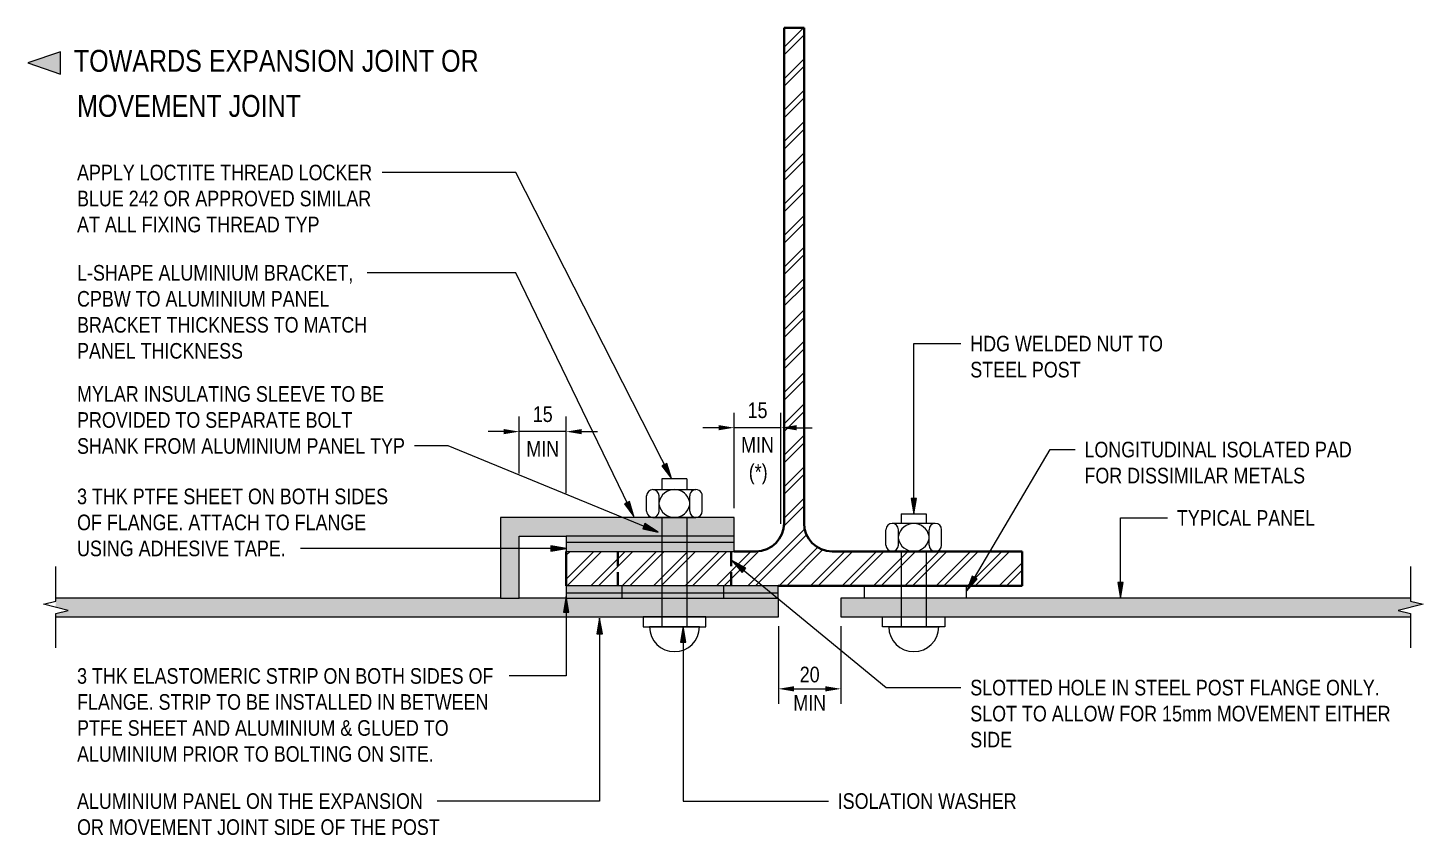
# Model space of a CAD drawing. Header units: metres. Extents: x 1.88 to 5.95, y -0.59 to 2.67.
# Drawn here: x 1.8835 to 2.3303, y -0.1478 to 0.1108 of the extents above; entities that cross this region are included whole.
import ezdxf

# ---------------------------------------------------------------- set-up
doc = ezdxf.new("R2010")
doc.units = ezdxf.units.M
doc.linetypes.add('JacobsDash', pattern=[0.0045000000000000005, 0.003, -0.0015])
doc.layers.get('Defpoints').update_dxf_attribs({"color": 41})
for name, color, linetype, lineweight in [('A-ANNO-DIMS', 7, 'Continuous', 9), ('A-ANNO-NOTE', 7, 'Continuous', 9), ('A-DETL', 7, 'Continuous', 13), ('A-DETL-GENF', 7, 'Continuous', 9), ('G-ANNO-TEXT', 7, 'Continuous', 9)]:
    doc.layers.add(name, color=color, linetype=linetype, lineweight=lineweight)
doc.styles.add('Arial Narrow', font='ARIALN.TTF', dxfattribs={"height": 0.005})
doc.styles.add('Arial Narrow_1', font='ARIALN.TTF', dxfattribs={"height": 0.007})
doc.dimstyles.new('Dimension_Standard_O__mm_', dxfattribs={"dimscale": 0.3048, "dimtxt": 0.005117154868091298, "dimasz": 0.01640419947506562, "dimexe": 0.01574803149606299, "dimexo": 0.00984251968503937, "dimgap": 0.00984251968503937, "dimtad": 1, "dimdec": 0, "dimlfac": 1000, "dimzin": 0, "dimdsep": 46, "dimtxsty": 'Arial Narrow', "dimsah": 1, "dimcen": 0.09, "dimaunit": 1, "dimadec": 4, "dimazin": 0, "dimtfac": 1, "dimtdec": 4, "dimtix": 1, "dimtmove": 0, "dimatfit": 3, "dimfxl": 1, "dimtvp": 1, "dimtfill": 1, "dimtolj": 1, "dimtzin": 0, "dimlwd": 18, "dimlwe": 18, "dimarcsym": 2})
doc.dimstyles.new('Dimension_Standard_T__mm_', dxfattribs={"dimscale": 0.3048, "dimtxt": 0.005117154868091298, "dimasz": 0.01640419947506562, "dimexe": 0.01574803149606299, "dimexo": 0.00984251968503937, "dimgap": 0.006561679790026247, "dimtad": 1, "dimdec": 0, "dimlfac": 1000, "dimzin": 0, "dimdsep": 46, "dimtxsty": 'Arial Narrow', "dimsah": 1, "dimcen": 0.09, "dimaunit": 1, "dimadec": 4, "dimazin": 0, "dimtfac": 1, "dimtdec": 4, "dimtix": 1, "dimtmove": 0, "dimatfit": 3, "dimfxl": 1, "dimtvp": 1, "dimtolj": 1, "dimtzin": 0, "dimlwd": 18, "dimlwe": 18, "dimarcsym": 2})

# ---------------------------------------------------------------- blocks, each defined once
blk = doc.blocks.new('CS_DET_BreakLine_ViewScale1 - CS_Std BreakLine-6967669-DRG-2873222 - SECTION 3')
at = {"layer": 'A-DETL-GENF', "lineweight": 18}
for p, q in [((0.007031069531544983, 0), (-0.004000000000000004, 0)), ((0.008031069531545025, 0.004), (0.007031069531544983, 0)), ((0.01003106953154501, -0.004), (0.008031069531545025, 0.004)), ((0.01103106953154502, 0), (0.01003106953154501, -0.004)), ((0.02206213906308977, 0), (0.01103106953154502, 0))]:
    blk.add_line(p, q, dxfattribs=at)
blk = doc.blocks.new('CS_DET_BreakLine_ViewScale1 - CS_Std BreakLine-6968016-DRG-2873222 - SECTION 3')
at = {"layer": 'A-DETL-GENF', "lineweight": 18}
for p, q in [((-0.004000000000000004, 0), (0.007031069531544983, 0)), ((0.007031069531544983, 0), (0.008031069531545025, -0.004)), ((0.008031069531545025, -0.004), (0.01003106953154501, 0.004)), ((0.01003106953154501, 0.004), (0.01103106953154502, 0)), ((0.01103106953154502, 0), (0.02206213906308977, 0))]:
    blk.add_line(p, q, dxfattribs=at)
blk = doc.blocks.new('CS_Annot_Symb_Direction2 - ARROW LEFT 2-6967668-DRG-2873222 - SECTION 3')
at = {"layer": 'A-ANNO-NOTE'}
blk.add_hatch(color=256, dxfattribs=at).paths.add_polyline_path([(1.057487430955462e-18, -0.001798213692993424), (-0.005205007586222056, 1.321859288694327e-18), (-1.063671216182311e-22, 0.001798213692993424)])
blk.add_hatch(color=256, dxfattribs=at).paths.add_polyline_path([(1.057487430955462e-18, -0.001798213692993424), (-0.005205007586222056, 1.321859288694327e-18), (-1.063671216182311e-22, 0.001798213692993424)])
for p, q in [((0, 0.001798213692993424), (-0.005205007586222056, 1.321859288694327e-18)), ((0, 0.001798213692993424), (-0.005205007586222056, 1.321859288694327e-18)), ((-0.005205007586222061, 2.379346719649789e-18), (1.057487430955462e-18, -0.001798213692993424)), ((-0.005205007586222061, 2.379346719649789e-18), (1.057487430955462e-18, -0.001798213692993424)), ((1.769640857045336e-23, -0.001798213692993424), (-1.063671216182311e-22, 0.001798213692993424)), ((1.769640857045336e-23, -0.001798213692993424), (-1.063671216182311e-22, 0.001798213692993424))]:
    blk.add_line(p, q, dxfattribs=at)
blk = doc.blocks.new('DIMBLOCK1-DRG-2873222 - SECTION 3')
at = {"layer": 'A-ANNO-DIMS', "color": 0, "lineweight": 18, "transparency": 16777216}
for p, q in [((2.1096707602687, -0.04301654414637272), (2.1096707602687, -0.01246630240476203)), ((2.1246707602687, -0.0480165441463736), (2.1246707602687, -0.01246630240476203)), ((2.1046707602687, -0.01726630240476203), (2.0996707602687, -0.01726630240476203)), ((2.1246707602687, -0.01726630240476203), (2.1096707602687, -0.01726630240476203)), ((2.1296707602687, -0.01726630240476203), (2.134670760268699, -0.01726630240476203))]:
    blk.add_line(p, q, dxfattribs=at)
at = {"layer": 'A-ANNO-DIMS', "color": 0, "transparency": 16777216}
for points in [[(2.1046707602687, -0.0164329690714287), (2.1046707602687, -0.01809963573809536), (2.1096707602687, -0.01726630240476203)], [(2.1296707602687, -0.0164329690714287), (2.1296707602687, -0.01809963573809536), (2.1246707602687, -0.01726630240476203)]]:
    blk.add_solid(points, dxfattribs=at)
at = {"layer": 'Defpoints', "color": 0, "transparency": 16777216}
for p in [(2.1096707602687, -0.01726630240476203), (2.1096707602687, -0.04601654414637273), (2.1246707602687, -0.0510165441463736)]:
    blk.add_point(p, dxfattribs=at)
at = {"layer": 'A-ANNO-DIMS', "color": 0, "lineweight": 18, "transparency": 16777216, "char_height": 0.005, "width": 0.0126710501495594, "attachment_point": 5, "style": 'Arial Narrow', "bg_fill": 3, "box_fill_scale": 1.1, "bg_fill_color": 256, "bg_fill_true_color": 13158600, "bg_fill_transparency": 0}
for s, insert in [('\\A1;15', (2.1171707602687, -0.01171343746615357)), ('\\A1;MIN', (2.1171707602687, -0.02276630240476203))]:
    blk.add_mtext(s, dxfattribs=dict(at, insert=insert))
blk = doc.blocks.new('DIMBLOCK2-DRG-2873222 - SECTION 3')
at = {"layer": 'A-ANNO-DIMS', "color": 0, "lineweight": 18, "transparency": 16777216}
for p, q in [((2.0408707602687, -0.03198739563258182), (2.0408707602687, -0.01372113682181429)), ((2.0558746090523, -0.03818543058792159), (2.0558746090523, -0.01372113682181429)), ((2.035870760268701, -0.01852113682181429), (2.030870760268701, -0.01852113682181429)), ((2.0558746090523, -0.01852113682181429), (2.0408707602687, -0.01852113682181429)), ((2.0608746090523, -0.01852113682181429), (2.0658746090523, -0.01852113682181429))]:
    blk.add_line(p, q, dxfattribs=at)
at = {"layer": 'A-ANNO-DIMS', "color": 0, "transparency": 16777216}
for points in [[(2.035870760268701, -0.01768780348848096), (2.035870760268701, -0.01935447015514762), (2.0408707602687, -0.01852113682181429)], [(2.0608746090523, -0.01768780348848096), (2.0608746090523, -0.01935447015514762), (2.0558746090523, -0.01852113682181429)]]:
    blk.add_solid(points, dxfattribs=at)
at = {"layer": 'Defpoints', "color": 0, "transparency": 16777216}
for p in [(2.0408707602687, -0.01852113682181429), (2.0408707602687, -0.03498739563258182), (2.0558746090523, -0.04118543058792159)]:
    blk.add_point(p, dxfattribs=at)
at = {"layer": 'A-ANNO-DIMS', "color": 0, "lineweight": 18, "transparency": 16777216, "char_height": 0.005, "width": 0.0126710501495594, "attachment_point": 5, "style": 'Arial Narrow', "bg_fill": 3, "box_fill_scale": 1.1, "bg_fill_color": 256, "bg_fill_true_color": 13158600, "bg_fill_transparency": 0}
for s, insert in [('\\A1;15', (2.0483726846605, -0.01296827188320583)), ('\\A1;MIN', (2.0483726846605, -0.02402113682181429))]:
    blk.add_mtext(s, dxfattribs=dict(at, insert=insert))
blk = doc.blocks.new('DIMBLOCK3-DRG-2873222 - SECTION 3')
at = {"layer": 'A-ANNO-DIMS', "color": 0, "lineweight": 18, "transparency": 16777216}
for p, q in [((2.1238746090523, -0.08088597932731414), (2.1238746090523, -0.1057266174383518)), ((2.1438746090523, -0.08088597932731417), (2.1438746090523, -0.1057266174383518)), ((2.1288746090523, -0.1009266174383518), (2.1388746090523, -0.1009266174383518))]:
    blk.add_line(p, q, dxfattribs=at)
at = {"layer": 'A-ANNO-DIMS', "color": 0, "transparency": 16777216}
for points in [[(2.1288746090523, -0.1000932841050185), (2.1288746090523, -0.1017599507716852), (2.1238746090523, -0.1009266174383518)], [(2.1388746090523, -0.1000932841050185), (2.1388746090523, -0.1017599507716852), (2.1438746090523, -0.1009266174383518)]]:
    blk.add_solid(points, dxfattribs=at)
at = {"layer": 'Defpoints', "color": 0, "transparency": 16777216}
for p in [(2.1238746090523, -0.07788597932731414), (2.1438746090523, -0.07788597932731417), (2.1438746090523, -0.1009266174383518)]:
    blk.add_point(p, dxfattribs=at)
at = {"layer": 'A-ANNO-DIMS', "color": 0, "lineweight": 18, "transparency": 16777216, "char_height": 0.005, "width": 0.0126710501495594, "attachment_point": 5, "style": 'Arial Narrow'}
for s, insert in [('\\A1;20', (2.1338746090523, -0.09637375249974336)), ('\\A1;MIN', (2.1338746090523, -0.1054266174383518))]:
    blk.add_mtext(s, dxfattribs=dict(at, insert=insert))

msp = doc.modelspace()

# ---------------------------------------------------------------- hatches: boundary and pattern name
at = {"layer": 'A-DETL-GENF'}
h = msp.add_hatch(dxfattribs=at)
h.set_pattern_fill('FP_1', color=256, style=0, pattern_type=2)
h.set_pattern_definition([(45, (0, 0), (-0.005027529214236353, 0.005027529214236353), []), (45, (0, 0.00762), (-0.005027529214236353, 0.005027529214236353), [])])
h.paths.add_polyline_path([(2.055874609052303, -0.06788597932731302), (2.201874609052302, -0.06788597932731248), (2.201874609052302, -0.05688597932731336), (2.141074609052301, -0.05688597932731404), (2.138745237646378, -0.05657931176391554), (2.136574609052301, -0.05568020796137409), (2.134710648021622, -0.05424994035799286), (2.133280380418241, -0.05238597932731411), (2.132381276615699, -0.05021535073323673), (2.132074609052301, -0.04788597932731405), (2.132074609052301, 0.1108291043645814), (2.125674609052302, 0.1108291043645814), (2.125674609052302, -0.04788597932731405), (2.125367941488904, -0.05021535073323673), (2.124468837686362, -0.05238597932731411), (2.123038570082981, -0.05424994035799286), (2.121174609052302, -0.05568020796137382), (2.119003980458225, -0.05657931176391554), (2.116674609052302, -0.05688597932731295), (2.055874609052303, -0.05688597932731336)])
at = {"layer": 'A-DETL-GENF', "true_color": 0xc0c0c0}
for points in [[(2.040870760268703, -0.07188597932731279), (2.040870760268703, -0.0520165441463732), (2.109670760268702, -0.05201654414637361), (2.109670760268702, -0.0460165441463728), (2.034870760268703, -0.04601654414637212), (2.034870760268703, -0.07188597932731279)], [(2.123874609052302, -0.07788597932731427), (2.123874609052302, -0.07188597932731347), (1.8924354770405, -0.07188597932731185), (1.8924354770405, -0.07479591303993972), (1.8964354770405, -0.07579591303993963), (1.8924354770405, -0.07679591303993953), (1.8924354770405, -0.07788597932731252), (2.123731593389841, -0.07788597932731427)], [(2.143874609052302, -0.07788597932731427), (2.326324094225939, -0.07788597932731414), (2.326324094225939, -0.07679591303994007), (2.322324094225938, -0.0757959130399399), (2.330324094225938, -0.07379591303994008), (2.326324094225939, -0.0727959130399399), (2.326324094225939, -0.07188597932731333), (2.143874609052302, -0.07188597932731347), (2.143874609052302, -0.07379591303994008)]]:
    msp.add_hatch(color=9, dxfattribs=at).paths.add_polyline_path(points)
at = {"layer": 'A-DETL-GENF', "true_color": 0x8080c0}
for points in [[(2.109670760268702, -0.05388597932731377), (2.109670760268702, -0.05201654414637361), (2.055874609052303, -0.05201654414637347), (2.055874609052303, -0.0538859793273135)], [(2.123731593389841, -0.07188597932731347), (2.123731593389841, -0.07026097932731316), (2.055874609052303, -0.07026097932731303), (2.055874609052303, -0.0718859793273132)]]:
    msp.add_hatch(color=163, dxfattribs=at).paths.add_polyline_path(points)
at = {"layer": 'A-DETL-GENF', "true_color": 0x0080c0}
for points in [[(2.109670760268702, -0.0568859793273135), (2.109670760268702, -0.05388597932731377), (2.055874609052303, -0.0538859793273135), (2.055874609052303, -0.05688597932731336)], [(2.123731593389841, -0.07026097932731316), (2.123731593389841, -0.06788597932731222), (2.055874609052303, -0.06788597932731208), (2.055874609052303, -0.07026097932731303)]]:
    msp.add_hatch(color=142, dxfattribs=at).paths.add_polyline_path(points)
at = {"layer": 'G-ANNO-TEXT'}
for points in [[(2.08959911625206, -0.03358241756544873), (2.088119662953553, -0.02872561840955602), (2.086547761761253, -0.0295245220672162)], [(2.167244491605132, -0.044895662151837), (2.168126126508675, -0.039895662151837), (2.16636285670159, -0.03989566215183699)], [(2.077540787961011, -0.04574159528241926), (2.076156780024826, -0.04085674092064752), (2.074569527327331, -0.04162469227774642)], [(2.085377422874838, -0.05071356202436044), (2.081085060334211, -0.04800193817084212), (2.080416491490647, -0.04963354355021307)], [(2.056015506213452, -0.05594278142275556), (2.051015506213453, -0.05506114651921322), (2.051015506213453, -0.05682441632629787)], [(2.108977331942065, -0.05978467485776079), (2.112275003803894, -0.06364506867120084), (2.113396462301765, -0.06228438823475425)], [(2.184163512600268, -0.06954818700199282), (2.187466732907871, -0.0656925397537882), (2.185948815323708, -0.06479529585145906)], [(2.233412009964917, -0.07186540815676051), (2.23429364486846, -0.06686540815676052), (2.232530375061375, -0.06686540815676052)], [(2.055858154225483, -0.07132348303273024), (2.054976519321941, -0.07632348303273023), (2.056739789129026, -0.07632348303273025)], [(2.066585915903202, -0.0782781434945667), (2.06570428099966, -0.08327814349456669), (2.067467550806744, -0.08327814349456669)], [(2.093351684904675, -0.08098951736692236), (2.092470050001133, -0.08598951736692236), (2.094233319808218, -0.08598951736692236)]]:
    msp.add_hatch(color=256, dxfattribs=at).paths.add_polyline_path(points)

# ---------------------------------------------------------------- linework, layer by layer
at = {"layer": 'A-DETL', "lineweight": 40}
for p, q in [((2.132074609052298, 0.1108291043645812), (2.125674609052299, 0.1108291043645813)), ((2.125674609052299, 0.1108291043645813), (2.125674609052299, -0.04788597932731389)), ((2.132074609052298, -0.04788597932731395), (2.132074609052298, 0.1108291043645812)), ((2.0558746090523, -0.05688597932731326), (2.0558746090523, -0.06788597932731293)), ((2.116674609052299, -0.05688597932731299), (2.1096707602687, -0.05688597932731302)), ((2.201874609052299, -0.05688597932731326), (2.141074609052298, -0.05688597932731353)), ((2.201874609052299, -0.06788597932731245), (2.201874609052299, -0.05688597932731326)), ((2.123731593389838, -0.0678859793273127), (2.201874609052299, -0.06788597932731245))]:
    msp.add_line(p, q, dxfattribs=at)
at = {"layer": 'A-DETL', "lineweight": 9}
for p, q in [((2.094557016944709, -0.03361022508507183), (2.086528537030328, -0.03361430172421813)), ((2.086528537030328, -0.03361430172421813), (2.086528537030328, -0.03708555632499273)), ((2.094557016944709, -0.03361022508507183), (2.094557016944709, -0.03708555632499249)), ((2.081654896962754, -0.04401654414637331), (2.081654896962754, -0.03908555632499253)), ((2.083654896962751, -0.03708555632499282), (2.097459136926668, -0.03708555632499241)), ((2.083654896962751, -0.03708555632499282), (2.097459136926668, -0.03708555632499241)), ((2.083654896962751, -0.03708555632499282), (2.097459136926668, -0.03708555632499241)), ((2.085654896962751, -0.0440165441463732), (2.085654896962751, -0.03908555632499243)), ((2.095459136926668, -0.04401654414637229), (2.095459136926668, -0.0390855563249915)), ((2.099459136926665, -0.04401654414637217), (2.099459136926665, -0.0390855563249914)), ((2.1096707602687, -0.04601654414637273), (2.0348707602687, -0.04601654414637217)), ((2.0348707602687, -0.04601654414637217), (2.0348707602687, -0.07188597932731267)), ((2.083654896962752, -0.04601654414637267), (2.097459136926668, -0.04601654414637226)), ((2.086556397071095, -0.04601654414637256), (2.086556397071095, -0.08109324239639998)), ((2.094557016944709, -0.04601654414637261), (2.094557016944709, -0.08108917990380834)), ((2.1096707602687, -0.05201654414637353), (2.1096707602687, -0.04601654414637273)), ((2.174094321141849, -0.0479549915059338), (2.160290081177932, -0.0479549915059333)), ((2.174094321141849, -0.0479549915059338), (2.160290081177932, -0.0479549915059333)), ((2.174094321141849, -0.0479549915059338), (2.160290081177932, -0.0479549915059333)), ((2.163192201159891, -0.04486022508507138), (2.163192201159891, -0.0479549915059334)), ((2.163192201159891, -0.04486022508507138), (2.171214968638162, -0.04486429882360132)), ((2.171214968638162, -0.04486429882360132), (2.171214968638162, -0.0479549915059337)), ((2.0408707602687, -0.07188597932731271), (2.0408707602687, -0.05201654414637301)), ((2.0408707602687, -0.05201654414637301), (2.0558746090523, -0.05201654414637312)), ((2.1096707602687, -0.05201654414637354), (2.0558746090523, -0.05201654414637337)), ((2.0558746090523, -0.05201654414637337), (2.0558746090523, -0.05388597932731341)), ((2.1096707602687, -0.05388597932731359), (2.1096707602687, -0.05201654414637354)), ((2.158290081177935, -0.05488597932731305), (2.158290081177935, -0.04995499150593228)), ((2.162290081177932, -0.0548859793273132), (2.162290081177932, -0.04995499150593242)), ((2.172094321141849, -0.05488597932731417), (2.172094321141849, -0.0499549915059334)), ((2.176094321141846, -0.05488597932731432), (2.176094321141846, -0.04995499150593354)), ((2.0558746090523, -0.05388597932731341), (2.0558746090523, -0.05688597932731327)), ((2.0558746090523, -0.05388597932731341), (2.1096707602687, -0.05388597932731359)), ((2.0558746090523, -0.05688597932731327), (2.1096707602687, -0.05688597932731344)), ((2.1096707602687, -0.05688597932731344), (2.1096707602687, -0.05388597932731359)), ((2.174094321141848, -0.05688597932731366), (2.160290081177931, -0.05688597932731316)), ((2.163192201159891, -0.05688597932731326), (2.163192201159891, -0.08108917990380855)), ((2.171192821033505, -0.05688597932731355), (2.171192821033505, -0.08109324239640027)), ((2.0558746090523, -0.06788597932731184), (2.0558746090523, -0.07026097932731293)), ((2.123731593389838, -0.06788597932731207), (2.0558746090523, -0.06788597932731184)), ((2.0558746090523, -0.07026097932731293), (2.0558746090523, -0.07188597932731311)), ((2.123731593389838, -0.07026097932731315), (2.0558746090523, -0.07026097932731293)), ((2.073731593389838, -0.06788597932731191), (2.073731593389838, -0.07188597932731317)), ((2.106367306879153, -0.06788597932731202), (2.073731593389838, -0.06788597932731191)), ((2.106367306879153, -0.07188597932731328), (2.106367306879153, -0.06788597932731202)), ((2.123731593389838, -0.07026097932731315), (2.123731593389838, -0.06788597932731207)), ((2.123731593389838, -0.07188597932731333), (2.123731593389838, -0.07026097932731315)), ((2.151381911225447, -0.06788597932731216), (2.184017624714762, -0.06788597932731227)), ((2.151381911225447, -0.07188597932731342), (2.151381911225447, -0.06788597932731216)), ((2.184017624714762, -0.06788597932731227), (2.184017624714762, -0.07188597932731353)), ((2.0348707602687, -0.07188597932731267), (1.892435477040497, -0.07188597932731161)), ((2.0348707602687, -0.07188597932731267), (2.0408707602687, -0.07188597932731271)), ((2.0558746090523, -0.07188597932731282), (2.0408707602687, -0.07188597932731271)), ((2.0558746090523, -0.07188597932731311), (2.123731593389838, -0.07188597932731333)), ((2.073731593389838, -0.07188597932731317), (2.106367306879153, -0.07188597932731328)), ((2.1238746090523, -0.07188597932731333), (2.123731593389838, -0.07188597932731333)), ((2.1238746090523, -0.07788597932731414), (2.1238746090523, -0.07188597932731333)), ((2.326324094225936, -0.07188597932731321), (2.1438746090523, -0.07188597932731336)), ((2.1438746090523, -0.07188597932731336), (2.1438746090523, -0.07788597932731417)), ((2.184017624714762, -0.07188597932731353), (2.151381911225447, -0.07188597932731342)), ((1.892435477040497, -0.07788597932731241), (2.1238746090523, -0.07788597932731414)), ((2.080584839303339, -0.07788597932731292), (2.080584839303339, -0.08109655840547218)), ((2.100584839303339, -0.07788597932731299), (2.080584839303339, -0.07788597932731292)), ((2.100584839303339, -0.08109655840547225), (2.100584839303339, -0.07788597932731299)), ((2.1438746090523, -0.07788597932731417), (2.326324094225936, -0.07788597932731402)), ((2.15716437880126, -0.07788597932731316), (2.17716437880126, -0.07788597932731323)), ((2.15716437880126, -0.08109655840547245), (2.15716437880126, -0.07788597932731316)), ((2.17716437880126, -0.07788597932731323), (2.17716437880126, -0.08109655840547252)), ((2.080584839303339, -0.08109655840547218), (2.100584839303339, -0.08109655840547225)), ((2.098556614098869, -0.08108714901944374), (2.082557420821879, -0.08109527296548628)), ((2.17716437880126, -0.08109655840547252), (2.15716437880126, -0.08109655840547245)), ((2.15919260400573, -0.08108714901944394), (2.175191797282721, -0.08109527296548659))]:
    msp.add_line(p, q, dxfattribs=at)
at = {"layer": 'A-DETL', "linetype": 'JacobsDash', "lineweight": 40}
for p, q in [((2.072435477040497, -0.05729746835585674), (2.072435477040497, -0.06165166830747837)), ((2.108678476401428, -0.0568859793273129), (2.108678476401428, -0.06165166830747849)), ((2.072435477040497, -0.06359613068627175), (2.072435477040497, -0.06788597932731244)), ((2.108678476401428, -0.06359613068627187), (2.108678476401428, -0.06788597932731257))]:
    msp.add_line(p, q, dxfattribs=at)
at = {"layer": 'A-DETL', "lineweight": 9}
for centre, radius, start, end in [((2.083654896962751, -0.03908555632499249), 0.001999999999999814, 1.577555122005904e-12, 179.9999999999982), ((2.09055701694471, -0.04208555632499076), 0.00499999999999926, 11.35561563570156, 168.6443843643175), ((2.097459136926668, -0.03908555632499146), 0.00199999999999978, 0, 180.0000000000026), ((2.083654896962752, -0.04401654414637326), 0.00199999999999978, 180, 3.205999118915225e-12), ((2.09055701694471, -0.04101654414637289), 0.004999999999999344, 191.3556156356541, 348.6443843642697), ((2.097459136926668, -0.04401654414637222), 0.001999999999999814, 180.0000000000016, 359.999999999998), ((2.160290081177932, -0.04995499150593236), 0.00199999999999969, 359.9999999999987, 179.9999999999984), ((2.167192201159891, -0.05295499150593169), 0.004999999999999173, 11.35561563568236, 168.6443843642986), ((2.174094321141849, -0.04995499150593348), 0.00199999999999969, 359.9999999999985, 179.9999999999984), ((2.16719220115989, -0.05188597932731382), 0.004999999999999344, 191.3556156357294, 348.6443843643453), ((2.160290081177931, -0.05488597932731312), 0.001999999999999718, 179.9999999999984, 359.999999999998), ((2.174094321141848, -0.05488597932731425), 0.00199999999999969, 179.9999999999984, 359.9999999999981), ((2.090556976720963, -0.08101097932731223), 0.008000000000000151, 180.6037198847949, 359.454466521628), ((2.167192241383637, -0.08101097932731248), 0.008000000000000151, 180.5455334783709, 359.396280115204)]:
    msp.add_arc(centre, radius, start, end, dxfattribs=at)
at = {"layer": 'A-DETL', "lineweight": 40}
for centre, radius, start, end in [((2.116674609052299, -0.04788597932731371), 0.00900000000000026, 270.0000000000003, 359.9999999999975), ((2.141074609052298, -0.04788597932731378), 0.009000000000000147, 180.0000000000012, 269.9999999999997)]:
    msp.add_arc(centre, radius, start, end, dxfattribs=at)
at = {"layer": 'G-ANNO-TEXT'}
for p, q in [((2.010154828892239, 0.06449617089564914), (1.996958095007664, 0.06449617089564919)), ((2.039751617284851, 0.06449617089564905), (2.010154828892239, 0.06449617089564914)), ((2.08959911625206, -0.03358241756544873), (2.039751617284851, 0.06449617089564905)), ((1.999329292125363, 0.03236356403188732), (1.992195595007664, 0.03236356403188735)), ((2.039751617284851, 0.03236356403188718), (1.999329292125363, 0.03236356403188732)), ((2.077540787961011, -0.04574159528241926), (2.039751617284851, 0.0323635640318872)), ((2.167244491605133, 0.009674107228120541), (2.18230204358469, 0.009674107228120489)), ((2.167244491605132, -0.044895662151837), (2.167244491605133, 0.009674107228120545)), ((2.010372406351026, -0.02311869889296037), (2.007276845007664, -0.02311869889296035)), ((2.018033681745347, -0.02311869889296039), (2.010372406351026, -0.02311869889296037)), ((2.184163512600268, -0.06954818700199282), (2.210930899582615, -0.02426430457369111)), ((2.210930899582615, -0.02426430457369111), (2.218866852139211, -0.02426430457369114)), ((2.088119662953553, -0.02872561840955602), (2.086547761761253, -0.0295245220672162)), ((2.086547761761253, -0.0295245220672162), (2.08959911625206, -0.03358241756544873)), ((2.08959911625206, -0.03358241756544873), (2.088119662953553, -0.02872561840955602)), ((2.168126126508675, -0.039895662151837), (2.16636285670159, -0.03989566215183699)), ((2.16636285670159, -0.03989566215183699), (2.167244491605132, -0.044895662151837)), ((2.167244491605132, -0.044895662151837), (2.168126126508675, -0.039895662151837)), ((2.076156780024826, -0.04085674092064752), (2.074569527327331, -0.04162469227774642)), ((2.074569527327331, -0.04162469227774642), (2.077540787961011, -0.04574159528241926)), ((2.077540787961011, -0.04574159528241926), (2.076156780024826, -0.04085674092064752)), ((2.081085060334211, -0.04800193817084212), (2.080416491490647, -0.04963354355021307)), ((2.085377422874838, -0.05071356202436044), (2.081085060334211, -0.04800193817084212)), ((2.233412009964917, -0.04617265644444295), (2.248469561944474, -0.04617265644444301)), ((2.233412009964917, -0.07186540815676051), (2.233412009964917, -0.04617265644444295)), ((2.080416491490647, -0.04963354355021307), (2.085377422874838, -0.05071356202436044)), ((2.003500283923023, -0.05594278142275539), (1.970764345007664, -0.05594278142275528)), ((2.056015506213452, -0.05594278142275556), (2.003500283923023, -0.05594278142275539)), ((2.056015506213452, -0.05594278142275556), (2.051015506213453, -0.05506114651921322)), ((2.051015506213453, -0.05506114651921322), (2.051015506213453, -0.05682441632629787)), ((2.051015506213453, -0.05682441632629787), (2.056015506213452, -0.05594278142275556)), ((2.108977331942065, -0.05978467485776079), (2.112275003803894, -0.06364506867120084)), ((2.113396462301765, -0.06228438823475425), (2.108977331942065, -0.05978467485776079)), ((2.108977331942065, -0.05978467485776079), (2.158412898798206, -0.1005289488716414)), ((2.112275003803894, -0.06364506867120084), (2.113396462301765, -0.06228438823475425)), ((2.185948815323708, -0.06479529585145906), (2.184163512600268, -0.06954818700199282)), ((2.184163512600268, -0.06954818700199282), (2.187466732907871, -0.0656925397537882)), ((2.187466732907871, -0.0656925397537882), (2.185948815323708, -0.06479529585145906)), ((2.23429364486846, -0.06686540815676052), (2.232530375061375, -0.06686540815676052)), ((2.232530375061375, -0.06686540815676052), (2.233412009964917, -0.07186540815676051)), ((2.233412009964917, -0.07186540815676051), (2.23429364486846, -0.06686540815676052)), ((2.055858154225483, -0.07132348303273024), (2.054976519321941, -0.07632348303273023)), ((2.056739789129026, -0.07632348303273025), (2.055858154225483, -0.07132348303273024)), ((2.055858154225483, -0.07132348303273024), (2.055858154225483, -0.0967978822923124)), ((2.054976519321941, -0.07632348303273023), (2.056739789129026, -0.07632348303273025)), ((2.066585915903202, -0.0782781434945667), (2.06570428099966, -0.08327814349456669)), ((2.067467550806744, -0.08327814349456669), (2.066585915903202, -0.0782781434945667)), ((2.066585915903202, -0.0782781434945667), (2.066585915903202, -0.1368856308656177)), ((2.06570428099966, -0.08327814349456669), (2.067467550806744, -0.08327814349456669)), ((2.093351684904675, -0.08098951736692236), (2.092470050001133, -0.08598951736692236)), ((2.094233319808218, -0.08598951736692236), (2.093351684904675, -0.08098951736692236)), ((2.093351684904675, -0.08098951736692236), (2.093351684904676, -0.1368856308656177)), ((2.092470050001133, -0.08598951736692236), (2.094233319808218, -0.08598951736692236)), ((2.041701327934415, -0.09679788229231234), (2.03757163667433, -0.09679788229231233)), ((2.055858154225483, -0.0967978822923124), (2.041701327934415, -0.09679788229231234)), ((2.158412898798206, -0.1005289488716414), (2.182302043584689, -0.1005289488716415)), ((2.021315893885329, -0.1368856308656176), (2.014552886674331, -0.1368856308656176)), ((2.066585915903202, -0.1368856308656177), (2.021315893885329, -0.1368856308656176)), ((2.093351684904676, -0.1368856308656177), (2.13985378472135, -0.1368856308656176))]:
    msp.add_line(p, q, dxfattribs=at)

# ---------------------------------------------------------------- block references
at = {"layer": 'A-ANNO-NOTE', "xscale": 2, "yscale": 2, "zscale": 2, "rotation": 1.066362942385303e-05}
msp.add_blockref('CS_Annot_Symb_Direction2 - ARROW LEFT 2-6967668-DRG-2873222 - SECTION 3', (1.893901036279094, 0.09958302979941672), dxfattribs=at)
at = {"layer": 'A-DETL-GENF'}
for name, p, rotation in [('CS_DET_BreakLine_ViewScale1 - CS_Std BreakLine-6968016-DRG-2873222 - SECTION 3', (1.892435477040497, -0.08382698257148437), 89.9999999999999), ('CS_DET_BreakLine_ViewScale1 - CS_Std BreakLine-6967669-DRG-2873222 - SECTION 3', (2.326324094225936, -0.08382698257148488), 90)]:
    msp.add_blockref(name, p, dxfattribs=dict(at, rotation=rotation))

# ---------------------------------------------------------------- texts
at = {"layer": 'A-ANNO-NOTE', "insert": (1.898220406770696, 0.1037798783709145), "char_height": 0.007, "attachment_point": 1, "rotation": 1.0659978611517116e-05, "style": 'Arial Narrow_1', "bg_fill": 3, "box_fill_scale": 1, "bg_fill_color": 256, "bg_fill_transparency": 0}
msp.add_mtext('TOWARDS EXPANSION JOINT OR', dxfattribs=at)
at = {"layer": 'G-ANNO-TEXT', "attachment_point": 1, "bg_fill": 3, "box_fill_scale": 1, "bg_fill_color": 256, "bg_fill_true_color": 13158600, "bg_fill_transparency": 0}
for s, insert, char_height, style in [('MOVEMENT JOINT', (1.899237261674331, 0.08932863475755558), 0.007, 'Arial Narrow_1'), ('APPLY LOCTITE THREAD LOCKER', (1.899237261674331, 0.0669961708956495), 0.005, 'Arial Narrow'), ('BLUE 242 OR APPROVED SIMILAR', (1.899237261674331, 0.05866179589564951), 0.005, 'Arial Narrow'), ('AT ALL FIXING THREAD TYP', (1.899237261674331, 0.0503274208956495), 0.005, 'Arial Narrow'), ('L-SHAPE ALUMINIUM BRACKET, ', (1.899237261674331, 0.03486356403188765), 0.005, 'Arial Narrow'), ('CPBW TO ALUMINIUM PANEL ', (1.899237261674331, 0.02652918903188765), 0.005, 'Arial Narrow'), ('BRACKET THICKNESS TO MATCH ', (1.899237261674331, 0.01819481403188765), 0.005, 'Arial Narrow'), ('PANEL THICKNESS', (1.899237261674331, 0.00986043903188765), 0.005, 'Arial Narrow'), ('MYLAR INSULATING SLEEVE TO BE ', (1.899237261674331, -0.003949948892959997), 0.005, 'Arial Narrow'), ('PROVIDED TO SEPARATE BOLT ', (1.899237261674331, -0.01228432389296), 0.005, 'Arial Narrow'), ('SHANK FROM ALUMINIUM PANEL TYP', (1.899237261674331, -0.02061869889296), 0.005, 'Arial Narrow'), ('LONGITUDINAL ISOLATED PAD ', (2.221866852139211, -0.02176430457369114), 0.005, 'Arial Narrow'), ('FOR DISSIMILAR METALS', (2.221866852139211, -0.03009867957369115), 0.005, 'Arial Narrow'), ('3 THK PTFE SHEET ON BOTH SIDES ', (1.899237261674331, -0.03677403142275504), 0.005, 'Arial Narrow'), ('TYPICAL PANEL', (2.251469561944474, -0.04367265644444301), 0.005, 'Arial Narrow'), ('OF FLANGE. ATTACH TO FLANGE ', (1.899237261674331, -0.04510840642275504), 0.005, 'Arial Narrow'), ('USING ADHESIVE TAPE. ', (1.899237261674331, -0.05344278142275504), 0.005, 'Arial Narrow'), ('3 THK ELASTOMERIC STRIP ON BOTH SIDES OF ', (1.89923726167433, -0.09429788229231188), 0.005, 'Arial Narrow'), ('FLANGE. STRIP TO BE INSTALLED IN BETWEEN ', (1.89923726167433, -0.1026322572923119), 0.005, 'Arial Narrow'), ('PTFE SHEET AND ALUMINIUM & GLUED TO ', (1.89923726167433, -0.1109666322923119), 0.005, 'Arial Narrow'), ('ALUMINIUM PRIOR TO BOLTING ON SITE. ', (1.89923726167433, -0.1193010072923119), 0.005, 'Arial Narrow'), ('ALUMINIUM PANEL ON THE EXPANSION ', (1.89923726167433, -0.1343856308656172), 0.005, 'Arial Narrow'), ('ISOLATION WASHER ', (2.14285378472135, -0.1343856308656176), 0.005, 'Arial Narrow'), ('OR MOVEMENT JOINT SIDE OF THE POST', (1.89923726167433, -0.1427200058656172), 0.005, 'Arial Narrow')]:
    msp.add_mtext(s, dxfattribs=dict(at, insert=insert, char_height=char_height, style=style))
at = {"layer": 'G-ANNO-TEXT', "char_height": 0.005, "attachment_point": 1, "style": 'Arial Narrow', "bg_fill": 3, "box_fill_scale": 1, "bg_fill_color": 256, "bg_fill_transparency": 0}
for s, insert in [('SLOTTED HOLE IN STEEL POST FLANGE ONLY. ', (2.185302043584689, -0.0980289488716415)), ('SLOT TO ALLOW FOR 15mm MOVEMENT EITHER ', (2.185302043584689, -0.1063633238716415)), ('SIDE', (2.185302043584689, -0.1146976988716415))]:
    msp.add_mtext(s, dxfattribs=dict(at, insert=insert))

# ---------------------------------------------------------------- dimensions: what is measured, and where the dimension line sits
at = {"layer": 'A-ANNO-DIMS', "lineweight": 18}
dim = msp.add_linear_dim(base=(2.1438746090523, -0.1009266174383518), p1=(2.1238746090523, -0.07788597932731414), p2=(2.1438746090523, -0.07788597932731417), text='<>\\XMIN', dimstyle='Dimension_Standard_T__mm_', override={"dimpost": '<>', "dimfxl": 0.01999999999999957}, dxfattribs=at)
dim.commit()
dim.dimension.update_dxf_attribs({"geometry": 'DIMBLOCK3-DRG-2873222 - SECTION 3', "text_midpoint": (2.1338746090523, -0.1009266174383518)})

# ---------------------------------------------------------------- next in the draw order: texts
at = {"layer": 'A-ANNO-NOTE', "insert": (1.898220406770696, 0.1037798783709145), "char_height": 0.007, "attachment_point": 1, "rotation": 1.0659978611517116e-05, "style": 'Arial Narrow_1', "bg_fill": 3, "box_fill_scale": 1, "bg_fill_color": 256, "bg_fill_true_color": 13158600, "bg_fill_transparency": 0}
msp.add_mtext('TOWARDS EXPANSION JOINT OR', dxfattribs=at)
at = {"layer": 'G-ANNO-TEXT', "char_height": 0.005, "attachment_point": 1, "style": 'Arial Narrow', "bg_fill": 3, "box_fill_scale": 1, "bg_fill_color": 256, "bg_fill_true_color": 13158600, "bg_fill_transparency": 0}
for s, insert in [('HDG WELDED NUT TO ', (2.18530204358469, 0.01217410722812048)), ('STEEL POST', (2.18530204358469, 0.00383973222812048))]:
    msp.add_mtext(s, dxfattribs=dict(at, insert=insert))

# ---------------------------------------------------------------- next in the draw order: dimensions: what is measured, and where the dimension line sits
at = {"layer": 'A-ANNO-DIMS', "lineweight": 18}
for base, p1, p2, override, picture, middle in [((2.1096707602687, -0.01726630240476203), (2.1246707602687, -0.0510165441463736), (2.1096707602687, -0.04601654414637273), {"dimpost": '<>', "dimfxl": 0.01581138830084187}, 'DIMBLOCK1-DRG-2873222 - SECTION 3', (2.1171707602687, -0.01726630240476203)), ((2.0408707602687, -0.01852113682181429), (2.0558746090523, -0.04118543058792159), (2.0408707602687, -0.03498739563258182), {"dimpost": '<>', "dimfxl": 0.01623364147776916}, 'DIMBLOCK2-DRG-2873222 - SECTION 3', (2.0483726846605, -0.01852113682181429))]:
    dim = msp.add_linear_dim(base=base, p1=p1, p2=p2, text='<>\\XMIN', dimstyle='Dimension_Standard_O__mm_', override=override, dxfattribs=at)
    dim.commit()
    dim.dimension.update_dxf_attribs({"geometry": picture, "text_midpoint": middle})

# ---------------------------------------------------------------- next in the draw order: linework, layer by layer
at = {"layer": 'G-ANNO-TEXT'}
msp.add_line((2.085377422874838, -0.05071356202436044), (2.018033681745347, -0.02311869889296039), dxfattribs=at)

# ---------------------------------------------------------------- next in the draw order: texts
at = {"layer": 'G-ANNO-TEXT', "insert": (2.114363087845023, -0.02892871900977625), "char_height": 0.005, "attachment_point": 1, "style": 'Arial Narrow', "bg_fill": 3, "box_fill_scale": 1, "bg_fill_color": 256, "bg_fill_true_color": 13158600, "bg_fill_transparency": 0}
msp.add_mtext('(*)', dxfattribs=at)

doc.saveas('drawing.dxf')
